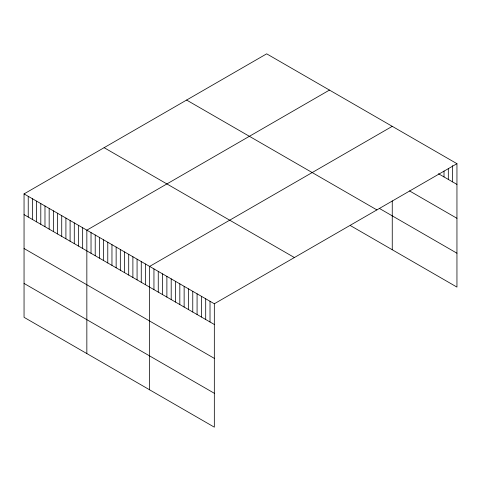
<?xml version="1.0" encoding="UTF-8"?>
<svg xmlns="http://www.w3.org/2000/svg" width="481" height="481" viewBox="0 0 481 481"><rect width="100%" height="100%" fill="white"/><g stroke="black" fill="none" stroke-linecap="round" stroke-linejoin="round"><path stroke-width="0.72" d="M24.05 193.903L214.328 303.764L214.328 427.17L24.05 317.316L24.05 193.903L266.672 53.83L456.95 163.684L456.95 287.097L350.396 225.577M329.461 90.079L86.845 230.158L86.845 353.565M392.255 126.335L149.633 266.408L149.633 389.82M214.328 303.764L456.95 163.684M438.468 173.737L456.95 184.409M409.505 190.903L456.95 218.296M379.695 208.604L456.95 253.21M186.604 100.054L376.888 209.908M104.112 147.679L294.396 257.539M24.05 214.628L214.328 324.483M24.05 248.515L214.328 358.369M24.05 283.429L214.328 393.284M452.639 165.638L452.639 181.914M448.322 168.326L448.322 179.425M444.011 171.014L444.011 176.936M392.255 200.896L392.255 249.741M210.017 301.274L210.017 321.993M205.7 298.779L205.7 319.504M201.389 296.29L201.389 317.015M197.078 293.801L197.078 314.526M192.761 291.312L192.761 312.031M188.45 288.822L188.45 309.542M184.139 286.333L184.139 307.052M179.822 283.838L179.822 304.563M175.511 281.349L175.511 302.074M171.2 278.86L171.2 299.585M166.883 276.371L166.883 297.096M162.572 273.881L162.572 294.6M158.261 271.392L158.261 292.111M153.944 268.903L153.944 289.622M145.448 263.991L145.448 284.716M141.264 261.58L141.264 282.299M137.073 259.163L137.073 279.882M132.888 256.746L132.888 277.465M128.704 254.329L128.704 275.048M124.519 251.912L124.519 272.631M120.328 249.495L120.328 270.214M116.143 247.078L116.143 267.797M111.959 244.661L111.959 265.38M107.774 242.244L107.774 262.963M103.583 239.827L103.583 260.546M99.399 237.41L99.399 258.129M95.214 234.993L95.214 255.712M91.029 232.576L91.029 253.295M82.654 227.741L82.654 248.461M78.469 225.324L78.469 246.044M74.284 222.907L74.284 243.626M70.1 220.49L70.1 241.215M65.909 218.073L65.909 238.798M61.724 215.656L61.724 236.381M57.54 213.239L57.54 233.964M53.355 210.822L53.355 231.547M49.164 208.405L49.164 229.13M44.98 205.988L44.98 226.713M40.795 203.571L40.795 224.296M36.61 201.154L36.61 221.879M32.419 198.737L32.419 219.462M28.235 196.32L28.235 217.045"/></g></svg>
